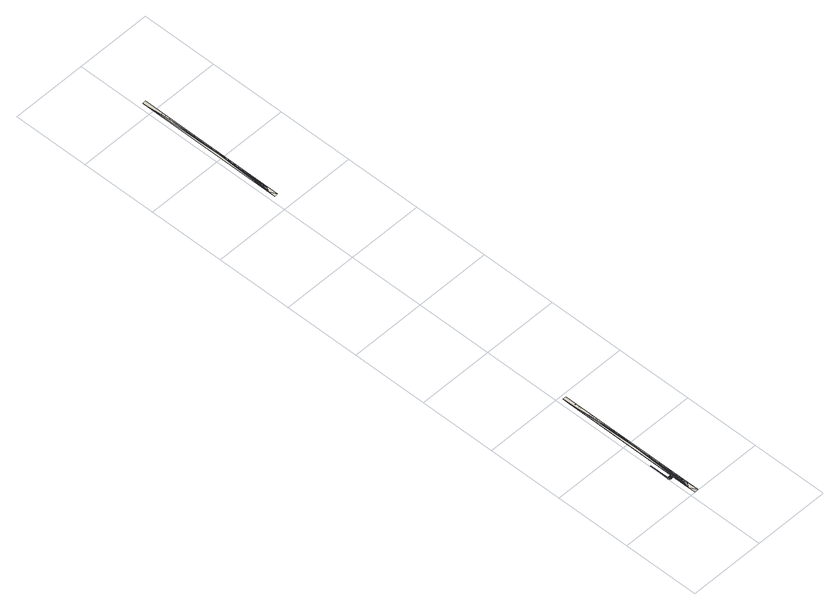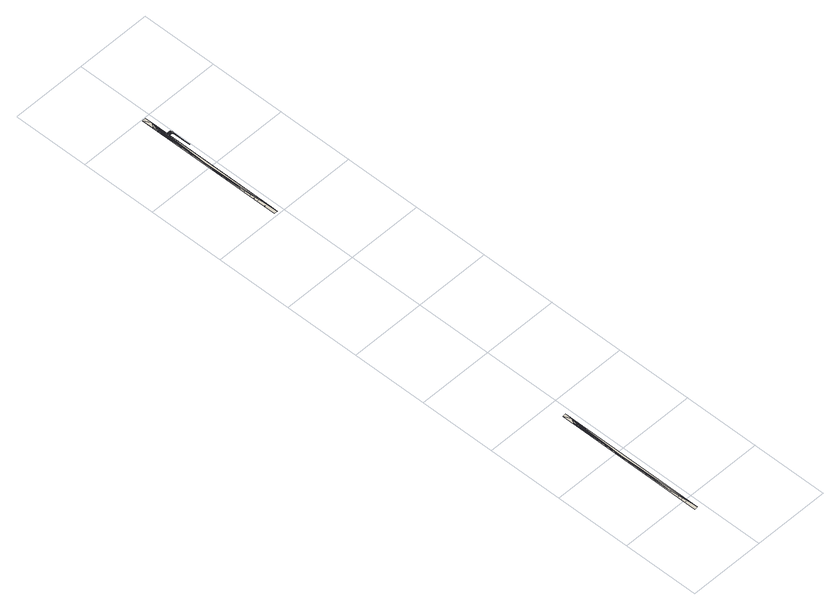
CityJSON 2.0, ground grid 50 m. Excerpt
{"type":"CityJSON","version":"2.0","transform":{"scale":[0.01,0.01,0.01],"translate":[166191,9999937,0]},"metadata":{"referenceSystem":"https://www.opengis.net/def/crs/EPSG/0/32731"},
"CityObjects":{
"building1":{"type":"Building","attributes":{"properties":{"Pset_BuildingCommon":{"Reference":"Project Information","NumberOfStoreys":2},"Other":{"Category":"Project Information","Client Name":"Owner","Project Address":"Enter address here","Project Issue Date":"Issue Date","Project Name":"Project Name","Project Number":"Project Number","Project Status":"Project Status"}}},"geometry":[{"type":"MultiSurface","lod":"2.2","boundaries":[[[0,1,2]],[[3,4,5]],[[6,7,8]],[[9,10,8]],[[6,11,12]],[[13,5,9]],[[7,8,14]],[[15,16,17]],[[14,8,10]],[[11,6,7]],[[11,18,12]],[[15,17,4]],[[2,1,19]],[[16,20,21]],[[10,9,22]],[[22,9,23]],[[4,24,5]],[[21,25,16]],[[16,25,17]],[[13,23,9]],[[13,26,5]],[[26,5,24]],[[4,27,17]],[[4,28,24]],[[27,28,4]],[[1,29,19]],[[30,29,1]],[[31,30,1]],[[32,11,18]],[[33,18,11]],[[33,7,11]],[[34,35,20]],[[36,11,7]],[[14,7,36]],[[34,21,20]],[[7,14,37]],[[38,20,21]],[[10,14,37]],[[14,10,39]],[[38,25,21]],[[22,10,39]],[[40,21,25]],[[10,22,41]],[[42,29,30]],[[23,22,41]],[[22,23,43]],[[13,23,43]],[[23,13,44]],[[45,31,1]],[[26,13,44]],[[13,26,46]],[[46,24,26]],[[47,26,24]],[[47,28,24]],[[48,24,28]],[[48,27,28]],[[49,28,27]],[[50,45,1]],[[33,32,18]],[[32,33,11]],[[36,33,11]],[[33,36,7]],[[51,34,20]],[[7,37,36]],[[14,36,37]],[[52,30,31]],[[38,34,20]],[[14,39,37]],[[10,37,39]],[[34,38,21]],[[10,41,39]],[[40,38,21]],[[22,39,41]],[[38,40,25]],[[22,43,41]],[[23,41,43]],[[23,44,43]],[[13,43,44]],[[53,50,1]],[[54,55,56]],[[13,46,44]],[[26,44,46]],[[47,46,26]],[[46,47,24]],[[48,47,24]],[[47,48,28]],[[49,48,28]],[[48,49,27]],[[57,55,58]],[[59,54,56]],[[60,58,55]],[[60,56,55]],[[61,55,56]],[[61,54,56]],[[62,56,54]],[[63,56,55]],[[59,54,62]],[[1,64,53]],[[63,55,54]],[[54,59,65]],[[45,66,31]],[[63,59,56]],[[32,36,33]],[[37,32,33]],[[63,54,59]],[[32,37,36]],[[37,33,36]],[[32,59,65]],[[67,32,59]],[[59,32,68]],[[63,59,32]],[[41,37,39]],[[46,32,37]],[[43,39,37]],[[48,37,32]],[[43,37,41]],[[43,41,39]],[[67,39,32]],[[39,32,68]],[[46,43,37]],[[46,48,32]],[[32,39,69]],[[48,46,37]],[[1,70,64]],[[63,67,59]],[[46,44,43]],[[67,44,39]],[[50,66,45]],[[63,32,67]],[[48,47,46]],[[44,39,69]],[[39,44,71]],[[67,44,71]],[[72,63,67]],[[44,67,73]],[[63,74,67]],[[1,75,70]],[[74,72,67]],[[63,72,76]],[[63,67,73]],[[63,76,74]],[[72,74,76]],[[67,63,77]],[[77,72,63]],[[78,63,72]],[[78,74,72]],[[79,72,74]],[[79,76,74]],[[80,74,76]],[[53,81,50]],[[1,82,75]],[[64,81,53]],[[1,83,82]],[[64,70,84]],[[1,85,83]],[[70,75,86]],[[87,1,0]],[[1,88,85]],[[87,0,2]],[[1,89,88]],[[75,82,90]],[[1,91,89]],[[1,92,91]],[[82,83,93]],[[1,94,92]],[[1,95,94]],[[96,83,85]],[[1,97,95]],[[1,98,97]],[[1,99,98]],[[100,85,88]],[[1,101,99]],[[102,100,88]],[[102,88,89]],[[91,102,89]],[[103,102,91]],[[1,104,101]],[[103,91,92]],[[92,105,103]],[[105,92,94]],[[95,105,94]],[[87,104,1]],[[95,97,106]],[[97,98,107]],[[87,2,108]],[[98,109,107]],[[109,98,99]],[[101,109,99]],[[110,109,101]],[[110,101,111]],[[111,112,110]],[[111,113,112]],[[113,114,112]],[[104,111,101]],[[113,115,114]],[[104,113,111]],[[115,116,114]],[[104,115,113]],[[117,116,115]],[[104,117,115]],[[118,116,117]],[[104,118,117]],[[119,116,118]],[[119,118,120]],[[104,120,118]],[[104,121,120]],[[121,122,120]],[[121,104,123]],[[123,104,108]],[[104,87,108]],[[124,125,126]],[[127,125,124]],[[127,124,128]],[[128,124,129]],[[124,130,129]],[[129,131,128]],[[124,132,130]],[[124,133,132]],[[130,134,129]],[[124,135,133]],[[124,136,135]],[[130,132,137]],[[124,138,136]],[[137,132,133]],[[124,139,138]],[[133,135,140]],[[124,141,139]],[[140,135,136]],[[124,142,141]],[[136,138,143]],[[124,144,142]],[[138,139,145]],[[124,126,146]],[[124,147,144]],[[125,146,126]],[[124,148,147]],[[139,141,149]],[[124,150,148]],[[124,151,150]],[[141,142,152]],[[124,153,151]],[[124,154,153]],[[155,142,144]],[[124,156,154]],[[124,157,156]],[[124,158,157]],[[159,144,147]],[[124,160,158]],[[124,161,160]],[[147,148,162]],[[124,163,161]],[[148,150,162]],[[164,150,151]],[[124,165,163]],[[166,151,153]],[[153,154,166]],[[124,146,165]],[[154,156,167]],[[156,157,168]],[[125,169,146]],[[157,158,170]],[[158,160,170]],[[171,172,173]],[[172,171,174]],[[161,175,160]],[[172,174,173]],[[161,163,176]],[[171,173,174]],[[163,177,178]],[[174,173,177]],[[177,179,174]],[[163,165,177]],[[177,180,181]],[[177,165,180]],[[181,180,182]],[[180,165,182]],[[183,182,184]],[[182,165,184]],[[184,165,185]],[[184,185,186]],[[165,187,185]],[[169,187,165]],[[169,165,146]]]}]}
},
"vertices":[
[349,46,0],[349,489,0],[572,46,0],[37,1740,0],[104,1806,0],[71,1718,0],[104,1629,0],[149,1651,0],[71,1640,0],[82,1673,0],[149,1696,0],[149,1629,0],[126,1618,0],[149,1784,0],[149,1673,0],[48,1795,0],[59,1851,0],[104,1851,0],[149,1618,0],[572,821,0],[71,1895,0],[82,1895,0],[149,1729,0],[149,1751,0],[149,1817,0],[93,1895,0],[149,1806,0],[149,1839,0],[149,1828,0],[505,777,0],[505,1054,0],[505,1319,0],[483,1618,0],[483,1629,0],[71,3057,0],[59,1895,0],[483,1651,0],[483,1673,0],[82,3057,0],[483,1696,0],[93,3057,0],[483,1729,0],[527,810,0],[483,1751,0],[483,1784,0],[505,1596,0],[483,1806,0],[483,1817,0],[483,1828,0],[483,1839,0],[505,1873,0],[59,3057,0],[527,1231,0],[505,2149,0],[483,1463,0],[483,1375,0],[483,1408,0],[572,1364,0],[483,1364,0],[483,1530,0],[572,1375,0],[572,1408,0],[572,1463,0],[483,1939,0],[505,2426,0],[572,1530,0],[527,1618,0],[483,1862,0],[572,1618,0],[572,1696,0],[505,2692,0],[572,1784,0],[483,1983,0],[572,1862,0],[483,2017,0],[505,2968,0],[483,2028,0],[572,1939,0],[572,1983,0],[572,2017,0],[572,2028,0],[527,2149,0],[505,3389,0],[505,3821,0],[527,2548,0],[505,4241,0],[527,2880,0],[349,9787,0],[505,4662,0],[505,4939,0],[527,3179,0],[505,5215,0],[505,5492,0],[527,3610,0],[505,5758,0],[505,6034,0],[527,3909,0],[505,6311,0],[505,6588,0],[505,6864,0],[527,4529,0],[505,7130,0],[527,5016,0],[527,5348,0],[349,9344,0],[527,5868,0],[539,6178,0],[527,6488,0],[572,9787,0],[527,6920,0],[527,7219,0],[505,7407,0],[527,7518,0],[505,7684,0],[527,7816,0],[505,7960,0],[527,8270,0],[505,8226,0],[505,8503,0],[527,8646,0],[505,8779,0],[505,9056,0],[527,9023,0],[572,9012,0],[349,31502,0],[572,31060,0],[349,31060,0],[572,31834,0],[505,31790,0],[505,32067,0],[505,32344,0],[527,31823,0],[505,32620,0],[505,32886,0],[527,32255,0],[505,33163,0],[505,33439,0],[527,32642,0],[505,33716,0],[505,33993,0],[527,33174,0],[505,34413,0],[505,34834,0],[527,33572,0],[505,35255,0],[527,33904,0],[349,40800,0],[505,35686,0],[505,35963,0],[527,34203,0],[505,36229,0],[505,36505,0],[527,34624,0],[505,36782,0],[505,37059,0],[527,34923,0],[505,37324,0],[505,37601,0],[505,37878,0],[527,35553,0],[505,38154,0],[505,38431,0],[527,36040,0],[505,38697,0],[527,36372,0],[349,40357,0],[527,36882,0],[539,37192,0],[527,37512,0],[572,40800,0],[528,37944,0],[516,37789,0],[505,37789,0],[505,38951,0],[516,38951,0],[528,38232,0],[528,38542,0],[505,38974,0],[528,38841,0],[516,38996,0],[505,39250,0],[528,39283,0],[505,39527,0],[528,39660,0],[505,39804,0],[505,40069,0],[528,40047,0],[572,40025,0]
]}
